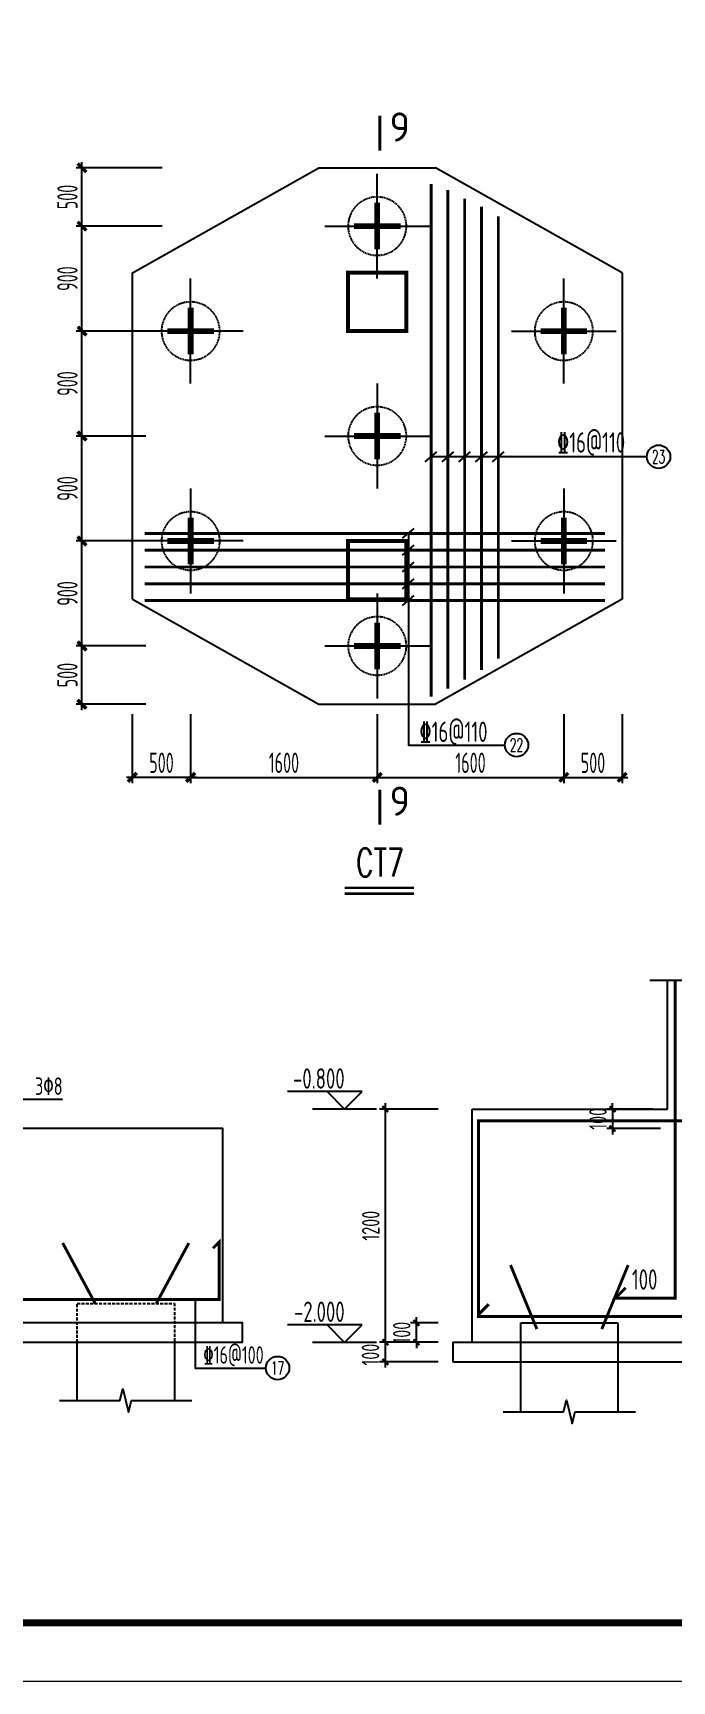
# Model space of a CAD drawing. Extents: x -472319 to -112444, y -516749 to -5704.
# Drawn here: x -351744 to -340784, y -196043 to -167776 of the extents above; entities that cross this region are included whole.
import ezdxf
from ezdxf.enums import TextEntityAlignment as Align

# ---------------------------------------------------------------- set-up
doc = ezdxf.new("R2010")
doc.units = 0
doc.header["$LTSCALE"] = 100
doc.header["$MEASUREMENT"] = 0
doc.linetypes.add('DASH', pattern=[0.35, 0.25, -0.1])
doc.linetypes.add('DASHED', pattern=[0.75, 0.5, -0.25])
for name, color, linetype in [('AXIS', 3, 'Continuous'), ('AXIS_TEXT', 7, 'Continuous'), ('BASE_DE', 7, 'Continuous'), ('CT', 255, 'Continuous'), ('DIM', 3, 'Continuous'), ('FRAME', 3, 'Continuous'), ('PILE_DASH', 9, 'DASHED'), ('PILE_DE', 7, 'Continuous'), ('PILE_DE_DASH', 9, 'DASHED'), ('PUB_TEXT', 7, 'Continuous'), ('REIN', 1, 'Continuous'), ('TEXT', 7, 'Continuous'), ('THICK', 6, 'Continuous'), ('THIN', 7, 'Continuous'), ('填充', 8, 'Continuous'), ('柱', 2, 'Continuous'), ('桩线', 3, 'Continuous')]:
    doc.layers.add(name, color=color, linetype=linetype)
doc.styles.add('_TCH_AXIS', font='COMPLEX', dxfattribs={"bigfont": 'GBCBIG'})
doc.styles.add('COMPLEX', font='COMPLEX')
doc.styles.add('dxfs', font='txt.shx', dxfattribs={"width": 0.7, "bigfont": 'dxfs.shx'})
doc.styles.add('HZ', font='tssdeng.shx', dxfattribs={"width": 0.6, "height": 350, "bigfont": 'a.shx'})
doc.styles.add('TSSD_Dimension', font='Tssdeng.shx', dxfattribs={"width": 0.7, "bigfont": 'hztxt.shx'})
doc.styles.add('TSSD_Label', font='Tssdeng.shx', dxfattribs={"width": 0.7, "bigfont": 'hztxt.shx'})
doc.styles.add('TSSD_Norm', font='Tssdeng.shx', dxfattribs={"bigfont": 'hztxt.shx'})
doc.styles.add('TSSD_Rein', font='Tssdeng.shx', dxfattribs={"width": 0.7, "bigfont": 'hztxt.shx'})
doc.dimstyles.new('DIMN', dxfattribs={"dimtxt": 350, "dimasz": 150, "dimexe": 100, "dimexo": 100, "dimgap": 75, "dimtad": 1, "dimdec": 0, "dimzin": 0, "dimdsep": 46, "dimtxsty": 'HZ', "dimblk": 'ARCHTICK', "dimcen": 0.09, "dimdle": 100, "dimclrd": 3, "dimclre": 3, "dimclrt": 7, "dimazin": 2, "dimtfac": 1, "dimtdec": 0, "dimtmove": 2, "dimatfit": 3, "dimldrblk": 'ARCHTICK', "dimfxl": 1, "dimtolj": 1, "dimtzin": 0, "dimarcsym": 0})
doc.dimstyles.new('TSSD_30_100', dxfattribs={"dimtxt": 300, "dimasz": 100, "dimexe": 100, "dimexo": 250, "dimgap": 100, "dimtad": 1, "dimdec": 0, "dimlfac": 0.3, "dimzin": 0, "dimdsep": 46, "dimtxsty": 'TSSD_Dimension', "dimblk": 'ARCHTICK', "dimcen": 0, "dimdle": 100, "dimclrt": 7, "dimadec": 0, "dimazin": 0, "dimtfac": 1, "dimtdec": 0, "dimtix": 1, "dimtmove": 2, "dimatfit": 3, "dimfxl": 1, "dimtolj": 1, "dimtzin": 0, "dimarcsym": 0})

# ---------------------------------------------------------------- blocks, each defined once
blk = doc.blocks.new('_AXISO')
blk.add_circle((0, 0), 0.5)
at = {"layer": 'AXIS_TEXT', "style": 'COMPLEX', "width": 1.041667}
blk.add_attdef('A', text='', height=0.56, dxfattribs=at).set_placement((-0.25, -0.28), (0.25, -0.28), align=Align.FIT)
blk = doc.blocks.new('_reinbk')
blk.add_line((0, 0), (0, 0))
blk = doc.blocks.new('_ArchTick')
at = {"color": 0, "linetype": 'ByBlock', "const_width": 0.4}
blk.add_lwpolyline([(-0.5, -0.5), (0.5, 0.5)], dxfattribs=at)
blk = doc.blocks.new('*D218')
at = {"layer": 'Defpoints', "color": 0, "transparency": 16777216}
for p in [(-345169, -189900), (-344545, -189900), (-344545, -190233)]:
    blk.add_point(p, dxfattribs=at)
at = {"layer": 'DIM', "color": 0, "lineweight": -2, "transparency": 16777216}
for p, q in [((-344795, -189900), (-345269, -189900)), ((-345169, -189900), (-345169, -189800)), ((-345169, -190233), (-345169, -189900)), ((-344795, -190233), (-345269, -190233)), ((-345169, -190233), (-345169, -190333))]:
    blk.add_line(p, q, dxfattribs=at)
at = {"layer": 'DIM', "color": 0, "lineweight": -2, "transparency": 16777216, "xscale": 100, "yscale": 100, "zscale": 100}
for p, rotation in [((-345169, -189900), 270), ((-345169, -190233), 90)]:
    blk.add_blockref('_ArchTick', p, dxfattribs=dict(at, rotation=rotation))
at = {"layer": 'DIM', "color": 7, "transparency": 16777216, "insert": (-345419, -190067), "char_height": 300, "attachment_point": 5, "rotation": 90, "style": 'TSSD_Dimension'}
blk.add_mtext('\\A1;100', dxfattribs=at)
blk = doc.blocks.new('*D219')
at = {"layer": 'Defpoints', "color": 0, "transparency": 16777216}
for p in [(-345700, -186233), (-344545, -186233), (-344545, -190233)]:
    blk.add_point(p, dxfattribs=at)
at = {"layer": 'DIM', "color": 0, "lineweight": -2, "transparency": 16777216}
for p, q in [((-344795, -186233), (-345800, -186233)), ((-345700, -190333), (-345700, -186133)), ((-344795, -190233), (-345800, -190233))]:
    blk.add_line(p, q, dxfattribs=at)
at = {"layer": 'DIM', "color": 0, "lineweight": -2, "transparency": 16777216, "xscale": 100, "yscale": 100, "zscale": 100}
for p, rotation in [((-345700, -186233), 90), ((-345700, -190233), 270)]:
    blk.add_blockref('_ArchTick', p, dxfattribs=dict(at, rotation=rotation))
at = {"layer": 'DIM', "color": 7, "transparency": 16777216, "insert": (-345950, -188233), "char_height": 300, "attachment_point": 5, "rotation": 90, "style": 'TSSD_Dimension'}
blk.add_mtext('\\A1;1200', dxfattribs=at)
blk = doc.blocks.new('*D220')
at = {"layer": 'Defpoints', "color": 0, "transparency": 16777216}
for p in [(-345700, -190233), (-344545, -190233), (-344545, -190567)]:
    blk.add_point(p, dxfattribs=at)
at = {"layer": 'DIM', "color": 0, "lineweight": -2, "transparency": 16777216}
for p, q in [((-344795, -190233), (-345800, -190233)), ((-345700, -190667), (-345700, -190133)), ((-344795, -190567), (-345800, -190567))]:
    blk.add_line(p, q, dxfattribs=at)
at = {"layer": 'DIM', "color": 0, "lineweight": -2, "transparency": 16777216, "xscale": 100, "yscale": 100, "zscale": 100}
for p, rotation in [((-345700, -190233), 90), ((-345700, -190567), 270)]:
    blk.add_blockref('_ArchTick', p, dxfattribs=dict(at, rotation=rotation))
at = {"layer": 'DIM', "color": 7, "transparency": 16777216, "insert": (-345955, -190444), "char_height": 300, "attachment_point": 5, "rotation": 90, "style": 'TSSD_Dimension'}
blk.add_mtext('\\A1;100', dxfattribs=at)
blk = doc.blocks.new('*D221')
at = {"layer": 'Defpoints', "color": 0, "transparency": 16777216}
for p in [(-340862, -186233), (-341804, -186567), (-340729, -186567)]:
    blk.add_point(p, dxfattribs=at)
at = {"layer": 'DIM', "color": 0, "lineweight": -2, "transparency": 16777216}
for p, q in [((-341112, -186233), (-341904, -186233)), ((-341804, -186233), (-341804, -186133)), ((-341804, -186233), (-341804, -186567)), ((-340979, -186567), (-341904, -186567)), ((-341804, -186567), (-341804, -186667))]:
    blk.add_line(p, q, dxfattribs=at)
at = {"layer": 'DIM', "color": 0, "lineweight": -2, "transparency": 16777216, "xscale": 100, "yscale": 100, "zscale": 100}
for p, rotation in [((-341804, -186233), 270), ((-341804, -186567), 90)]:
    blk.add_blockref('_ArchTick', p, dxfattribs=dict(at, rotation=rotation))
at = {"layer": 'DIM', "color": 7, "transparency": 16777216, "insert": (-342054, -186400), "char_height": 300, "attachment_point": 5, "rotation": 90, "style": 'TSSD_Dimension'}
blk.add_mtext('\\A1;100', dxfattribs=at)
blk = doc.blocks.new('A$C67631B70')
at = {"layer": 'CT', "ltscale": 10}
for p, q in [((0, 3700), (1600, 4600)), ((1600, 4600), (2600, 4600)), ((4200, 3700), (2600, 4600)), ((0, 900), (0, 3700)), ((4200, 3700), (4200, 900)), ((0, 900), (1600, 0)), ((4200, 900), (2600, 0)), ((1600, 0), (2600, 0)), ((1650, 0), (2550, 0))]:
    blk.add_line(p, q, dxfattribs=at)
at = {"layer": 'PILE_DASH', "ltscale": 0.2}
for points in [[(2100, 3850, -1), (2100, 4350, -1)], [(500, 2950, 1), (500, 3450, 1)], [(3700, 2950, -1), (3700, 3450, -1)], [(2100, 2550, 1), (2100, 2050, 1)], [(500, 1650, -1), (500, 1150, -1)], [(3700, 1650, 1), (3700, 1150, 1)], [(2100, 750, 1), (2100, 250, 1)]]:
    blk.add_lwpolyline(points, format="xyb", close=True, dxfattribs=at)
at = {"layer": '桩线', "ltscale": 10}
for p, q in [((2100, 3650), (2100, 4550)), ((1650, 4100), (2550, 4100)), ((500, 2750), (500, 3650)), ((3700, 2750), (3700, 3650)), ((950, 3200), (50, 3200)), ((3250, 3200), (4150, 3200)), ((2100, 2750), (2100, 1850)), ((1650, 2300), (2550, 2300)), ((500, 1850), (500, 950)), ((3700, 1850), (3700, 950)), ((950, 1400), (50, 1400)), ((3250, 1400), (4150, 1400)), ((2100, 950), (2100, 50)), ((1650, 500), (2550, 500))]:
    blk.add_line(p, q, dxfattribs=at)
at = {"layer": '桩线', "const_width": 50}
for points in [[(2100, 4300), (2100, 3900)], [(2300, 4100), (1900, 4100)], [(500, 3400), (500, 3000)], [(3700, 3400), (3700, 3000)], [(300, 3200), (700, 3200)], [(3900, 3200), (3500, 3200)], [(2100, 2100), (2100, 2500)], [(2300, 2300), (1900, 2300)], [(500, 1200), (500, 1600)], [(3700, 1200), (3700, 1600)], [(300, 1400), (700, 1400)], [(3900, 1400), (3500, 1400)], [(2100, 300), (2100, 700)], [(2300, 500), (1900, 500)]]:
    blk.add_lwpolyline(points, dxfattribs=at)
blk = doc.blocks.new('*D173')
at = {"layer": 'Defpoints', "color": 0, "transparency": 16777216}
for p in [(-350903, -170089), (-349429, -170089), (-349429, -171089)]:
    blk.add_point(p, dxfattribs=at)
at = {"layer": '填充', "color": 3, "lineweight": -2, "transparency": 16777216}
for p, q in [((-349529, -170089), (-351003, -170089)), ((-350903, -171189), (-350903, -169989)), ((-349529, -171089), (-351003, -171089))]:
    blk.add_line(p, q, dxfattribs=at)
at = {"layer": '填充', "color": 3, "lineweight": -2, "transparency": 16777216, "xscale": 150, "yscale": 150, "zscale": 150}
for p, rotation in [((-350903, -170089), 90), ((-350903, -171089), 270)]:
    blk.add_blockref('_ArchTick', p, dxfattribs=dict(at, rotation=rotation))
at = {"layer": '填充', "color": 7, "transparency": 16777216, "insert": (-351153, -170589), "char_height": 350, "attachment_point": 5, "rotation": 90, "style": 'HZ'}
blk.add_mtext('\\A1;500', dxfattribs=at)
blk = doc.blocks.new('*D174')
at = {"layer": 'Defpoints', "color": 0, "transparency": 16777216}
for p in [(-350903, -171089), (-349708, -171089), (-349708, -172889)]:
    blk.add_point(p, dxfattribs=at)
at = {"layer": '填充', "color": 3, "lineweight": -2, "transparency": 16777216}
for p, q in [((-350903, -172989), (-350903, -170989)), ((-349808, -171089), (-351003, -171089)), ((-349808, -172889), (-351003, -172889))]:
    blk.add_line(p, q, dxfattribs=at)
at = {"layer": '填充', "color": 3, "lineweight": -2, "transparency": 16777216, "xscale": 150, "yscale": 150, "zscale": 150}
for p, rotation in [((-350903, -171089), 90), ((-350903, -172889), 270)]:
    blk.add_blockref('_ArchTick', p, dxfattribs=dict(at, rotation=rotation))
at = {"layer": '填充', "color": 7, "transparency": 16777216, "insert": (-351153, -171989), "char_height": 350, "attachment_point": 5, "rotation": 90, "style": 'HZ'}
blk.add_mtext('\\A1;900', dxfattribs=at)
blk = doc.blocks.new('*D175')
at = {"layer": 'Defpoints', "color": 0, "transparency": 16777216}
for p in [(-350903, -172889), (-349708, -172889), (-349708, -174689)]:
    blk.add_point(p, dxfattribs=at)
at = {"layer": '填充', "color": 3, "lineweight": -2, "transparency": 16777216}
for p, q in [((-349808, -172889), (-351003, -172889)), ((-350903, -174789), (-350903, -172789)), ((-349808, -174689), (-351003, -174689))]:
    blk.add_line(p, q, dxfattribs=at)
at = {"layer": '填充', "color": 3, "lineweight": -2, "transparency": 16777216, "xscale": 150, "yscale": 150, "zscale": 150}
for p, rotation in [((-350903, -172889), 90), ((-350903, -174689), 270)]:
    blk.add_blockref('_ArchTick', p, dxfattribs=dict(at, rotation=rotation))
at = {"layer": '填充', "color": 7, "transparency": 16777216, "insert": (-351153, -173789), "char_height": 350, "attachment_point": 5, "rotation": 90, "style": 'HZ'}
blk.add_mtext('\\A1;900', dxfattribs=at)
blk = doc.blocks.new('*D176')
at = {"layer": 'Defpoints', "color": 0, "transparency": 16777216}
for p in [(-350903, -174689), (-349708, -174689), (-349708, -176489)]:
    blk.add_point(p, dxfattribs=at)
at = {"layer": '填充', "color": 3, "lineweight": -2, "transparency": 16777216}
for p, q in [((-349808, -174689), (-351003, -174689)), ((-350903, -176589), (-350903, -174589)), ((-349808, -176489), (-351003, -176489))]:
    blk.add_line(p, q, dxfattribs=at)
at = {"layer": '填充', "color": 3, "lineweight": -2, "transparency": 16777216, "xscale": 150, "yscale": 150, "zscale": 150}
for p, rotation in [((-350903, -174689), 90), ((-350903, -176489), 270)]:
    blk.add_blockref('_ArchTick', p, dxfattribs=dict(at, rotation=rotation))
at = {"layer": '填充', "color": 7, "transparency": 16777216, "insert": (-351153, -175589), "char_height": 350, "attachment_point": 5, "rotation": 90, "style": 'HZ'}
blk.add_mtext('\\A1;900', dxfattribs=at)
blk = doc.blocks.new('*D177')
at = {"layer": 'Defpoints', "color": 0, "transparency": 16777216}
for p in [(-350903, -176489), (-349708, -176489), (-349708, -178289)]:
    blk.add_point(p, dxfattribs=at)
at = {"layer": '填充', "color": 3, "lineweight": -2, "transparency": 16777216}
for p, q in [((-349808, -176489), (-351003, -176489)), ((-350903, -178389), (-350903, -176389)), ((-349808, -178289), (-351003, -178289))]:
    blk.add_line(p, q, dxfattribs=at)
at = {"layer": '填充', "color": 3, "lineweight": -2, "transparency": 16777216, "xscale": 150, "yscale": 150, "zscale": 150}
for p, rotation in [((-350903, -176489), 90), ((-350903, -178289), 270)]:
    blk.add_blockref('_ArchTick', p, dxfattribs=dict(at, rotation=rotation))
at = {"layer": '填充', "color": 7, "transparency": 16777216, "insert": (-351153, -177389), "char_height": 350, "attachment_point": 5, "rotation": 90, "style": 'HZ'}
blk.add_mtext('\\A1;900', dxfattribs=at)
blk = doc.blocks.new('*D178')
at = {"layer": 'Defpoints', "color": 0, "transparency": 16777216}
for p in [(-350903, -178289), (-349708, -178289), (-349708, -179289)]:
    blk.add_point(p, dxfattribs=at)
at = {"layer": '填充', "color": 3, "lineweight": -2, "transparency": 16777216}
for p, q in [((-349808, -178289), (-351003, -178289)), ((-350903, -179389), (-350903, -178189)), ((-349808, -179289), (-351003, -179289))]:
    blk.add_line(p, q, dxfattribs=at)
at = {"layer": '填充', "color": 3, "lineweight": -2, "transparency": 16777216, "xscale": 150, "yscale": 150, "zscale": 150}
for p, rotation in [((-350903, -178289), 90), ((-350903, -179289), 270)]:
    blk.add_blockref('_ArchTick', p, dxfattribs=dict(at, rotation=rotation))
at = {"layer": '填充', "color": 7, "transparency": 16777216, "insert": (-351153, -178789), "char_height": 350, "attachment_point": 5, "rotation": 90, "style": 'HZ'}
blk.add_mtext('\\A1;500', dxfattribs=at)
blk = doc.blocks.new('*D179')
at = {"layer": 'Defpoints', "color": 0, "transparency": 16777216}
for p in [(-350040, -179357), (-349040, -179357), (-350040, -180543)]:
    blk.add_point(p, dxfattribs=at)
at = {"layer": '填充', "color": 3, "lineweight": -2, "transparency": 16777216}
for p, q in [((-350040, -179457), (-350040, -180643)), ((-349040, -179457), (-349040, -180643)), ((-348940, -180543), (-350140, -180543))]:
    blk.add_line(p, q, dxfattribs=at)
at = {"layer": '填充', "color": 3, "lineweight": -2, "transparency": 16777216, "xscale": 150, "yscale": 150, "zscale": 150, "rotation": 180}
blk.add_blockref('_ArchTick', (-350040, -180543), dxfattribs=at)
at = {"layer": '填充', "color": 3, "lineweight": -2, "transparency": 16777216, "xscale": 150, "yscale": 150, "zscale": 150}
blk.add_blockref('_ArchTick', (-349040, -180543), dxfattribs=at)
at = {"layer": '填充', "color": 7, "transparency": 16777216, "insert": (-349540, -180293), "char_height": 350, "attachment_point": 5, "style": 'HZ'}
blk.add_mtext('\\A1;500', dxfattribs=at)
blk = doc.blocks.new('*D180')
at = {"layer": 'Defpoints', "color": 0, "transparency": 16777216}
for p in [(-349040, -179457), (-345840, -179357), (-345840, -180543)]:
    blk.add_point(p, dxfattribs=at)
at = {"layer": '填充', "color": 3, "lineweight": -2, "transparency": 16777216}
for p, q in [((-345840, -179457), (-345840, -180643)), ((-349040, -179557), (-349040, -180643)), ((-349140, -180543), (-345740, -180543))]:
    blk.add_line(p, q, dxfattribs=at)
at = {"layer": '填充', "color": 3, "lineweight": -2, "transparency": 16777216, "xscale": 150, "yscale": 150, "zscale": 150, "rotation": 180}
blk.add_blockref('_ArchTick', (-349040, -180543), dxfattribs=at)
at = {"layer": '填充', "color": 3, "lineweight": -2, "transparency": 16777216, "xscale": 150, "yscale": 150, "zscale": 150}
blk.add_blockref('_ArchTick', (-345840, -180543), dxfattribs=at)
at = {"layer": '填充', "color": 7, "transparency": 16777216, "insert": (-347440, -180293), "char_height": 350, "attachment_point": 5, "style": 'HZ'}
blk.add_mtext('\\A1;1600', dxfattribs=at)
blk = doc.blocks.new('*D181')
at = {"layer": 'Defpoints', "color": 0, "transparency": 16777216}
for p in [(-345840, -179357), (-342640, -179357), (-342640, -180543)]:
    blk.add_point(p, dxfattribs=at)
at = {"layer": '填充', "color": 3, "lineweight": -2, "transparency": 16777216}
for p, q in [((-345840, -179457), (-345840, -180643)), ((-342640, -179457), (-342640, -180643)), ((-345940, -180543), (-342540, -180543))]:
    blk.add_line(p, q, dxfattribs=at)
at = {"layer": '填充', "color": 3, "lineweight": -2, "transparency": 16777216, "xscale": 150, "yscale": 150, "zscale": 150, "rotation": 180}
blk.add_blockref('_ArchTick', (-345840, -180543), dxfattribs=at)
at = {"layer": '填充', "color": 3, "lineweight": -2, "transparency": 16777216, "xscale": 150, "yscale": 150, "zscale": 150}
blk.add_blockref('_ArchTick', (-342640, -180543), dxfattribs=at)
at = {"layer": '填充', "color": 7, "transparency": 16777216, "insert": (-344240, -180293), "char_height": 350, "attachment_point": 5, "style": 'HZ'}
blk.add_mtext('\\A1;1600', dxfattribs=at)
blk = doc.blocks.new('*D182')
at = {"layer": 'Defpoints', "color": 0, "transparency": 16777216}
for p in [(-342640, -179357), (-341640, -179357), (-341640, -180543)]:
    blk.add_point(p, dxfattribs=at)
at = {"layer": '填充', "color": 3, "lineweight": -2, "transparency": 16777216}
for p, q in [((-342640, -179457), (-342640, -180643)), ((-341640, -179457), (-341640, -180643)), ((-342740, -180543), (-341540, -180543))]:
    blk.add_line(p, q, dxfattribs=at)
at = {"layer": '填充', "color": 3, "lineweight": -2, "transparency": 16777216, "xscale": 150, "yscale": 150, "zscale": 150, "rotation": 180}
blk.add_blockref('_ArchTick', (-342640, -180543), dxfattribs=at)
at = {"layer": '填充', "color": 3, "lineweight": -2, "transparency": 16777216, "xscale": 150, "yscale": 150, "zscale": 150}
blk.add_blockref('_ArchTick', (-341640, -180543), dxfattribs=at)
at = {"layer": '填充', "color": 7, "transparency": 16777216, "insert": (-342140, -180293), "char_height": 350, "attachment_point": 5, "style": 'HZ'}
blk.add_mtext('\\A1;500', dxfattribs=at)

msp = doc.modelspace()

# ---------------------------------------------------------------- linework, layer by layer
at = {"layer": 'BASE_DE'}
for p, q in [((-340862.219, -186233.409), (-340862.219, -184020.119)), ((-344212.047, -190233.405), (-344212.047, -186233.409)), ((-344212.047, -186233.409), (-340862.219, -186233.409))]:
    msp.add_line(p, q, dxfattribs=at)
for points in [[(-348486.055, -189897.821), (-348486.055, -186564.487), (-352319.388, -186564.487), (-352319.388, -184064.487)], [(-358153.518, -190231.154), (-348152.722, -190231.154), (-348152.722, -189897.821), (-358153.518, -189897.821), (-358153.518, -190231.154)], [(-344545.38, -190566.738), (-330545.394, -190566.738), (-330545.394, -190233.405), (-344545.38, -190233.405), (-344545.38, -190566.738)]]:
    msp.add_lwpolyline(points, dxfattribs=at)
at = {"layer": 'FRAME', "lineweight": 140}
msp.add_line((-424039.5, -195042.5), (-322439.5, -195042.5), dxfattribs=at)
at = {"layer": 'FRAME', "lineweight": 18}
msp.add_line((-426539.5, -196042.5), (-321439.5, -196042.5), dxfattribs=at)
at = {"layer": 'FRAME', "lineweight": 35, "const_width": 120}
msp.add_lwpolyline([(-322439.5, -195042.5), (-424039.5, -195042.5), (-424039.5, -137642.5), (-322439.5, -137642.5), (-322439.5, -195042.5)], dxfattribs=at)
at = {"layer": 'PILE_DASH', "ltscale": 0.2}
for p, q in [((-343378.714, -189900.072), (-341712.049, -189900.072)), ((-343378.714, -190566.738), (-343378.714, -189900.072)), ((-341712.049, -189900.072), (-341712.049, -190566.738))]:
    msp.add_line(p, q, dxfattribs=at)
at = {"layer": 'PILE_DE'}
for p, q in [((-350986.055, -191231.154), (-350986.055, -190231.154)), ((-349319.388, -190231.154), (-349319.388, -191231.154)), ((-343378.714, -191425.949), (-343378.714, -190566.738)), ((-341712.049, -190566.738), (-341712.049, -191425.949))]:
    msp.add_line(p, q, dxfattribs=at)
at = {"layer": 'PILE_DE_DASH'}
for p, q in [((-350986.055, -189564.487), (-349319.388, -189564.487)), ((-350986.055, -190231.154), (-350986.055, -189564.487)), ((-349319.388, -189564.487), (-349319.388, -190231.154))]:
    msp.add_line(p, q, dxfattribs=at)
at = {"layer": 'REIN', "const_width": 50}
for points in [[(-344915.604, -170363.742), (-344915.604, -179157.742)], [(-344627.604, -170468.242), (-344627.604, -179019.242)], [(-344339.604, -170616.242), (-344339.604, -178869.742)], [(-344339.604, -170616.242), (-344339.604, -178869.742)], [(-344051.604, -170755.742), (-344051.604, -178703.742)], [(-343763.604, -170921.242), (-343763.604, -178504.742)], [(-349828.545, -176358.742), (-341934.663, -176358.742)], [(-349828.545, -176646.742), (-341934.663, -176646.742)], [(-349828.545, -176934.742), (-341934.663, -176934.742)], [(-349828.545, -176934.742), (-341934.663, -176934.742)], [(-349828.545, -177222.742), (-341934.663, -177222.742)], [(-349828.545, -177510.742), (-341934.663, -177510.742)], [(-341578.32, -189298.296), (-341755.097, -189475.073), (-340728.886, -189475.073), (-340728.886, -184020.119)], [(-343926.937, -189579.769), (-344103.714, -189756.546), (-344103.714, -186435.075), (-330987.06, -186435.075), (-330987.06, -189791.739), (-331163.837, -189614.962)], [(-357620.665, -188583.963), (-357726.731, -188477.897), (-357726.731, -189499.487), (-348551.055, -189499.487), (-348551.055, -188511.702), (-348657.121, -188617.768)], [(-344103.714, -188940.414), (-344103.714, -189791.739), (-330987.06, -189791.739), (-330987.06, -188968.585)], [(-344103.714, -189791.739), (-330987.06, -189791.739)]]:
    msp.add_lwpolyline(points, dxfattribs=at)
at = {"layer": 'REIN', "linetype": 'DASH', "const_width": 50}
for points in [[(-350677.558, -189564.487), (-351234.173, -188530.231)], [(-349627.885, -189564.487), (-349071.271, -188530.231)], [(-343102.066, -190006.007), (-343554.096, -188907.496)], [(-341988.697, -190006.007), (-341536.668, -188907.496)]]:
    msp.add_lwpolyline(points, dxfattribs=at)
at = {"layer": 'TEXT'}
for p, q in [((-345015.983, -175128.624), (-344815.225, -174959.695)), ((-344727.983, -175128.624), (-344527.225, -174959.695)), ((-344439.983, -175128.624), (-344239.225, -174959.695)), ((-344151.983, -175128.624), (-343951.225, -174959.695)), ((-343863.983, -175128.624), (-343663.225, -174959.695)), ((-345406.065, -176443.206), (-345205.307, -176274.278)), ((-345406.065, -176731.206), (-345205.307, -176562.278)), ((-345406.065, -177019.206), (-345205.307, -176850.278)), ((-345406.065, -177307.206), (-345205.307, -177138.278)), ((-345406.065, -177595.206), (-345205.307, -177426.278))]:
    msp.add_line(p, q, dxfattribs=at)
for points in [[(-341214.175, -175044.16), (-341825.341, -175044.16), (-344915.604, -175044.16)], [(-345305.686, -176358.742), (-345305.686, -179988.816), (-345305.686, -179988.816), (-343649.947, -179988.816)], [(-352736.055, -188864.487), (-352736.055, -186629.487), (-352736.055, -186064.487), (-351236.055, -186064.487)], [(-348962.171, -189499.487), (-348962.171, -190674.394), (-347748.086, -190674.394)]]:
    msp.add_lwpolyline(points, dxfattribs=at)
at = {"layer": 'TEXT', "color": 6, "const_width": 45}
for points in [[(-345210.557, -182437.742), (-346397.752, -182437.742)], [(-345210.557, -182537.742), (-346397.752, -182537.742)]]:
    msp.add_lwpolyline(points, dxfattribs=at)
at = {"layer": 'THICK', "const_width": 50}
for points in [[(-345796.614, -169193.594), (-345796.614, -169793.594)], [(-345796.614, -180756.094), (-345796.614, -181356.094)]]:
    msp.add_lwpolyline(points, dxfattribs=at)
at = {"layer": 'THIN'}
for p, q in [((-346100.313, -185933.409), (-347380.774, -185933.409)), ((-346400.313, -186233.409), (-346700.313, -185933.409)), ((-346400.313, -186233.409), (-346100.313, -185933.409)), ((-345850.313, -186233.409), (-346950.313, -186233.409)), ((-346100.313, -189933.405), (-347380.774, -189933.405)), ((-346400.313, -190233.405), (-346700.313, -189933.405)), ((-346400.313, -190233.405), (-346100.313, -189933.405)), ((-345850.313, -190233.405), (-346950.313, -190233.405))]:
    msp.add_line(p, q, dxfattribs=at)
for points in [[(-341162.219, -184020.119), (-340128.886, -184020.119), (-340078.886, -183820.119), (-339978.886, -184220.119), (-339928.886, -184020.119), (-338895.553, -184020.119)], [(-351286.055, -191231.154), (-350252.722, -191231.154), (-350202.722, -191031.154), (-350102.722, -191431.154), (-350052.722, -191231.154), (-349019.388, -191231.154)], [(-343678.714, -191425.949), (-342645.381, -191425.949), (-342595.381, -191225.949), (-342495.381, -191625.949), (-342445.381, -191425.949), (-341412.048, -191425.949)]]:
    msp.add_lwpolyline(points, dxfattribs=at)
at = {"layer": '柱', "const_width": 70}
for points in [[(-346339.5, -171888.889), (-345339.5, -171888.889), (-345339.5, -172888.889), (-346339.5, -172888.889)], [(-346339.5, -177488.889), (-345339.5, -177488.889), (-345339.5, -176488.889), (-346339.5, -176488.889)]]:
    msp.add_lwpolyline(points, close=True, dxfattribs=at)

# ---------------------------------------------------------------- block references
at = {"layer": 'AXIS'}
ref = msp.add_blockref('_AXISO', (-347548.086, -190674.394), dxfattribs=dict(at, xscale=400, yscale=400, zscale=400))
ref.add_attrib('A', '17', dxfattribs={"layer": 'AXIS_TEXT', "ltscale": 2, "height": 226.2742, "style": '_TCH_AXIS', "width": 0.724138}).set_placement((-347661.223, -190787.531), (-347434.949, -190787.531), align=Align.FIT)
at = {"layer": 'DIM'}
ref = msp.add_blockref('_AXISO', (-341014.175, -175044.16), dxfattribs=dict(at, xscale=400, yscale=400, zscale=400))
ref.add_attrib('A', '23', dxfattribs={"layer": 'AXIS_TEXT', "ltscale": 2, "height": 226.2742, "style": '_TCH_AXIS', "width": 0.617647}).set_placement((-341127.312, -175157.297), (-340901.038, -175157.297), align=Align.FIT)
ref = msp.add_blockref('_AXISO', (-343449.947, -179988.816), dxfattribs=dict(at, xscale=400, yscale=400, zscale=400))
ref.add_attrib('A', '22', dxfattribs={"layer": 'AXIS_TEXT', "ltscale": 2, "height": 226.2742, "style": '_TCH_AXIS', "width": 0.617647}).set_placement((-343563.084, -180101.953), (-343336.81, -180101.953), align=Align.FIT)
at = {"layer": 'TEXT', "xscale": 100, "yscale": 100, "zscale": 100, "rotation": 90}
msp.add_blockref('_reinbk', (-348866.055, -189499.487), dxfattribs=at)
at = {"layer": '填充', "xscale": 2, "yscale": 2, "zscale": 2}
msp.add_blockref('A$C67631B70', (-350039.503, -179288.897), dxfattribs=at)

# ---------------------------------------------------------------- texts
at = {"layer": 'PUB_TEXT', "linetype": 'Continuous', "style": 'dxfs', "width": 0.7}
msp.add_text('CT7', height=480, dxfattribs=at).set_placement((-345793.16, -182245.898), align=Align.CENTER)
at = {"layer": 'TEXT', "style": 'TSSD_Rein', "width": 0.7}
for p in [(-342755.733, -174973.287), (-345116.356, -179936.063)]:
    msp.add_text('\x8416@110', height=350, dxfattribs=at).set_placement(p)
for s, p in [('3\x828', (-351236.055, -185989.487)), ('\x8416@100', (-347787.078, -190599.394))]:
    msp.add_text(s, height=300, dxfattribs=at).set_placement(p, align=Align.RIGHT)
msp.add_text('100', height=350, dxfattribs=at).set_placement((-341034.865, -189435.228), align=Align.BOTTOM_RIGHT)
at = {"layer": 'THICK', "style": 'TSSD_Norm'}
for p in [(-345452.88, -169388.622), (-345452.88, -180951.122)]:
    msp.add_text('9', height=500, dxfattribs=at).set_placement(p, align=Align.MIDDLE_CENTER)
at = {"layer": 'THIN', "style": 'TSSD_Label', "width": 0.7}
for s, p in [('-0.800', (-346398.813, -185883.409)), ('-2.000', (-346398.813, -189883.405))]:
    msp.add_text(s, height=350, dxfattribs=at).set_placement(p, align=Align.RIGHT)

# ---------------------------------------------------------------- dimensions: what is measured, and where the dimension line sits
at = {"layer": 'DIM'}
for base, p2, picture, middle in [((-345700.313, -186233.409), (-344545.38, -186233.409), '*D219', (-345950.313, -188233.407)), ((-345169.398, -189900.072), (-344545.38, -189900.072), '*D218', (-345419.398, -190066.739))]:
    dim = msp.add_linear_dim(base=base, p1=(-344545.38, -190233.405), p2=p2, angle=90, dimstyle='TSSD_30_100', dxfattribs=at)
    dim.commit()
    dim.dimension.update_dxf_attribs({"geometry": picture, "text_midpoint": middle})
dim = msp.add_linear_dim(base=(-341803.885, -186566.742), p1=(-340862.219, -186233.409), p2=(-340728.886, -186566.742), angle=90, text='100', dimstyle='TSSD_30_100', dxfattribs=at)
dim.commit()
dim.dimension.update_dxf_attribs({"geometry": '*D221', "text_midpoint": (-342053.885, -186400.076)})
dim = msp.add_linear_dim(base=(-345700.313, -190233.405), p1=(-344545.38, -190566.738), p2=(-344545.38, -190233.405), angle=90, dimstyle='TSSD_30_100', dxfattribs=at)
dim.commit()
dim.dimension.update_dxf_attribs({"geometry": '*D220', "text_midpoint": (-345955.334, -190444.476), "dimtype": 160})
at = {"layer": '填充'}
for base, p1, p2, picture, middle in [((-350902.557, -170088.892), (-349429, -171088.892), (-349429, -170088.892), '*D173', (-351152.557, -170588.892)), ((-350902.557, -171088.892), (-349707.557, -172888.898), (-349707.557, -171088.892), '*D174', (-351152.557, -171988.895)), ((-350902.557, -172888.895), (-349707.557, -174688.901), (-349707.557, -172888.895), '*D175', (-351152.557, -173788.898)), ((-350902.557, -174688.901), (-349707.557, -176488.907), (-349707.557, -174688.901), '*D176', (-351152.557, -175588.904)), ((-350902.557, -176488.907), (-349707.557, -178288.913), (-349707.557, -176488.907), '*D177', (-351152.557, -177388.91)), ((-350902.557, -178288.913), (-349707.557, -179288.919), (-349707.557, -178288.913), '*D178', (-351152.557, -178788.916))]:
    dim = msp.add_linear_dim(base=base, p1=p1, p2=p2, angle=90, dimstyle='DIMN', override={"dimlfac": 0.5, "dimfxl": 100}, dxfattribs=at)
    dim.commit()
    dim.dimension.update_dxf_attribs({"geometry": picture, "text_midpoint": middle})
for base, p1, p2, picture, middle in [((-350039.5, -180543.438), (-349039.5, -179357.085), (-350039.5, -179357.085), '*D179', (-349539.5, -180293.438)), ((-345839.5, -180543.438), (-349039.5, -179457.085), (-345839.5, -179357.088), '*D180', (-347439.5, -180293.438)), ((-342639.5, -180543.438), (-345839.5, -179357.088), (-342639.5, -179357.088), '*D181', (-344239.5, -180293.438)), ((-341639.5, -180543.438), (-342639.5, -179357.085), (-341639.5, -179357.085), '*D182', (-342139.5, -180293.438))]:
    dim = msp.add_linear_dim(base=base, p1=p1, p2=p2, dimstyle='DIMN', override={"dimlfac": 0.5, "dimfxl": 100}, dxfattribs=at)
    dim.commit()
    dim.dimension.update_dxf_attribs({"geometry": picture, "text_midpoint": middle})

doc.saveas('drawing.dxf')
